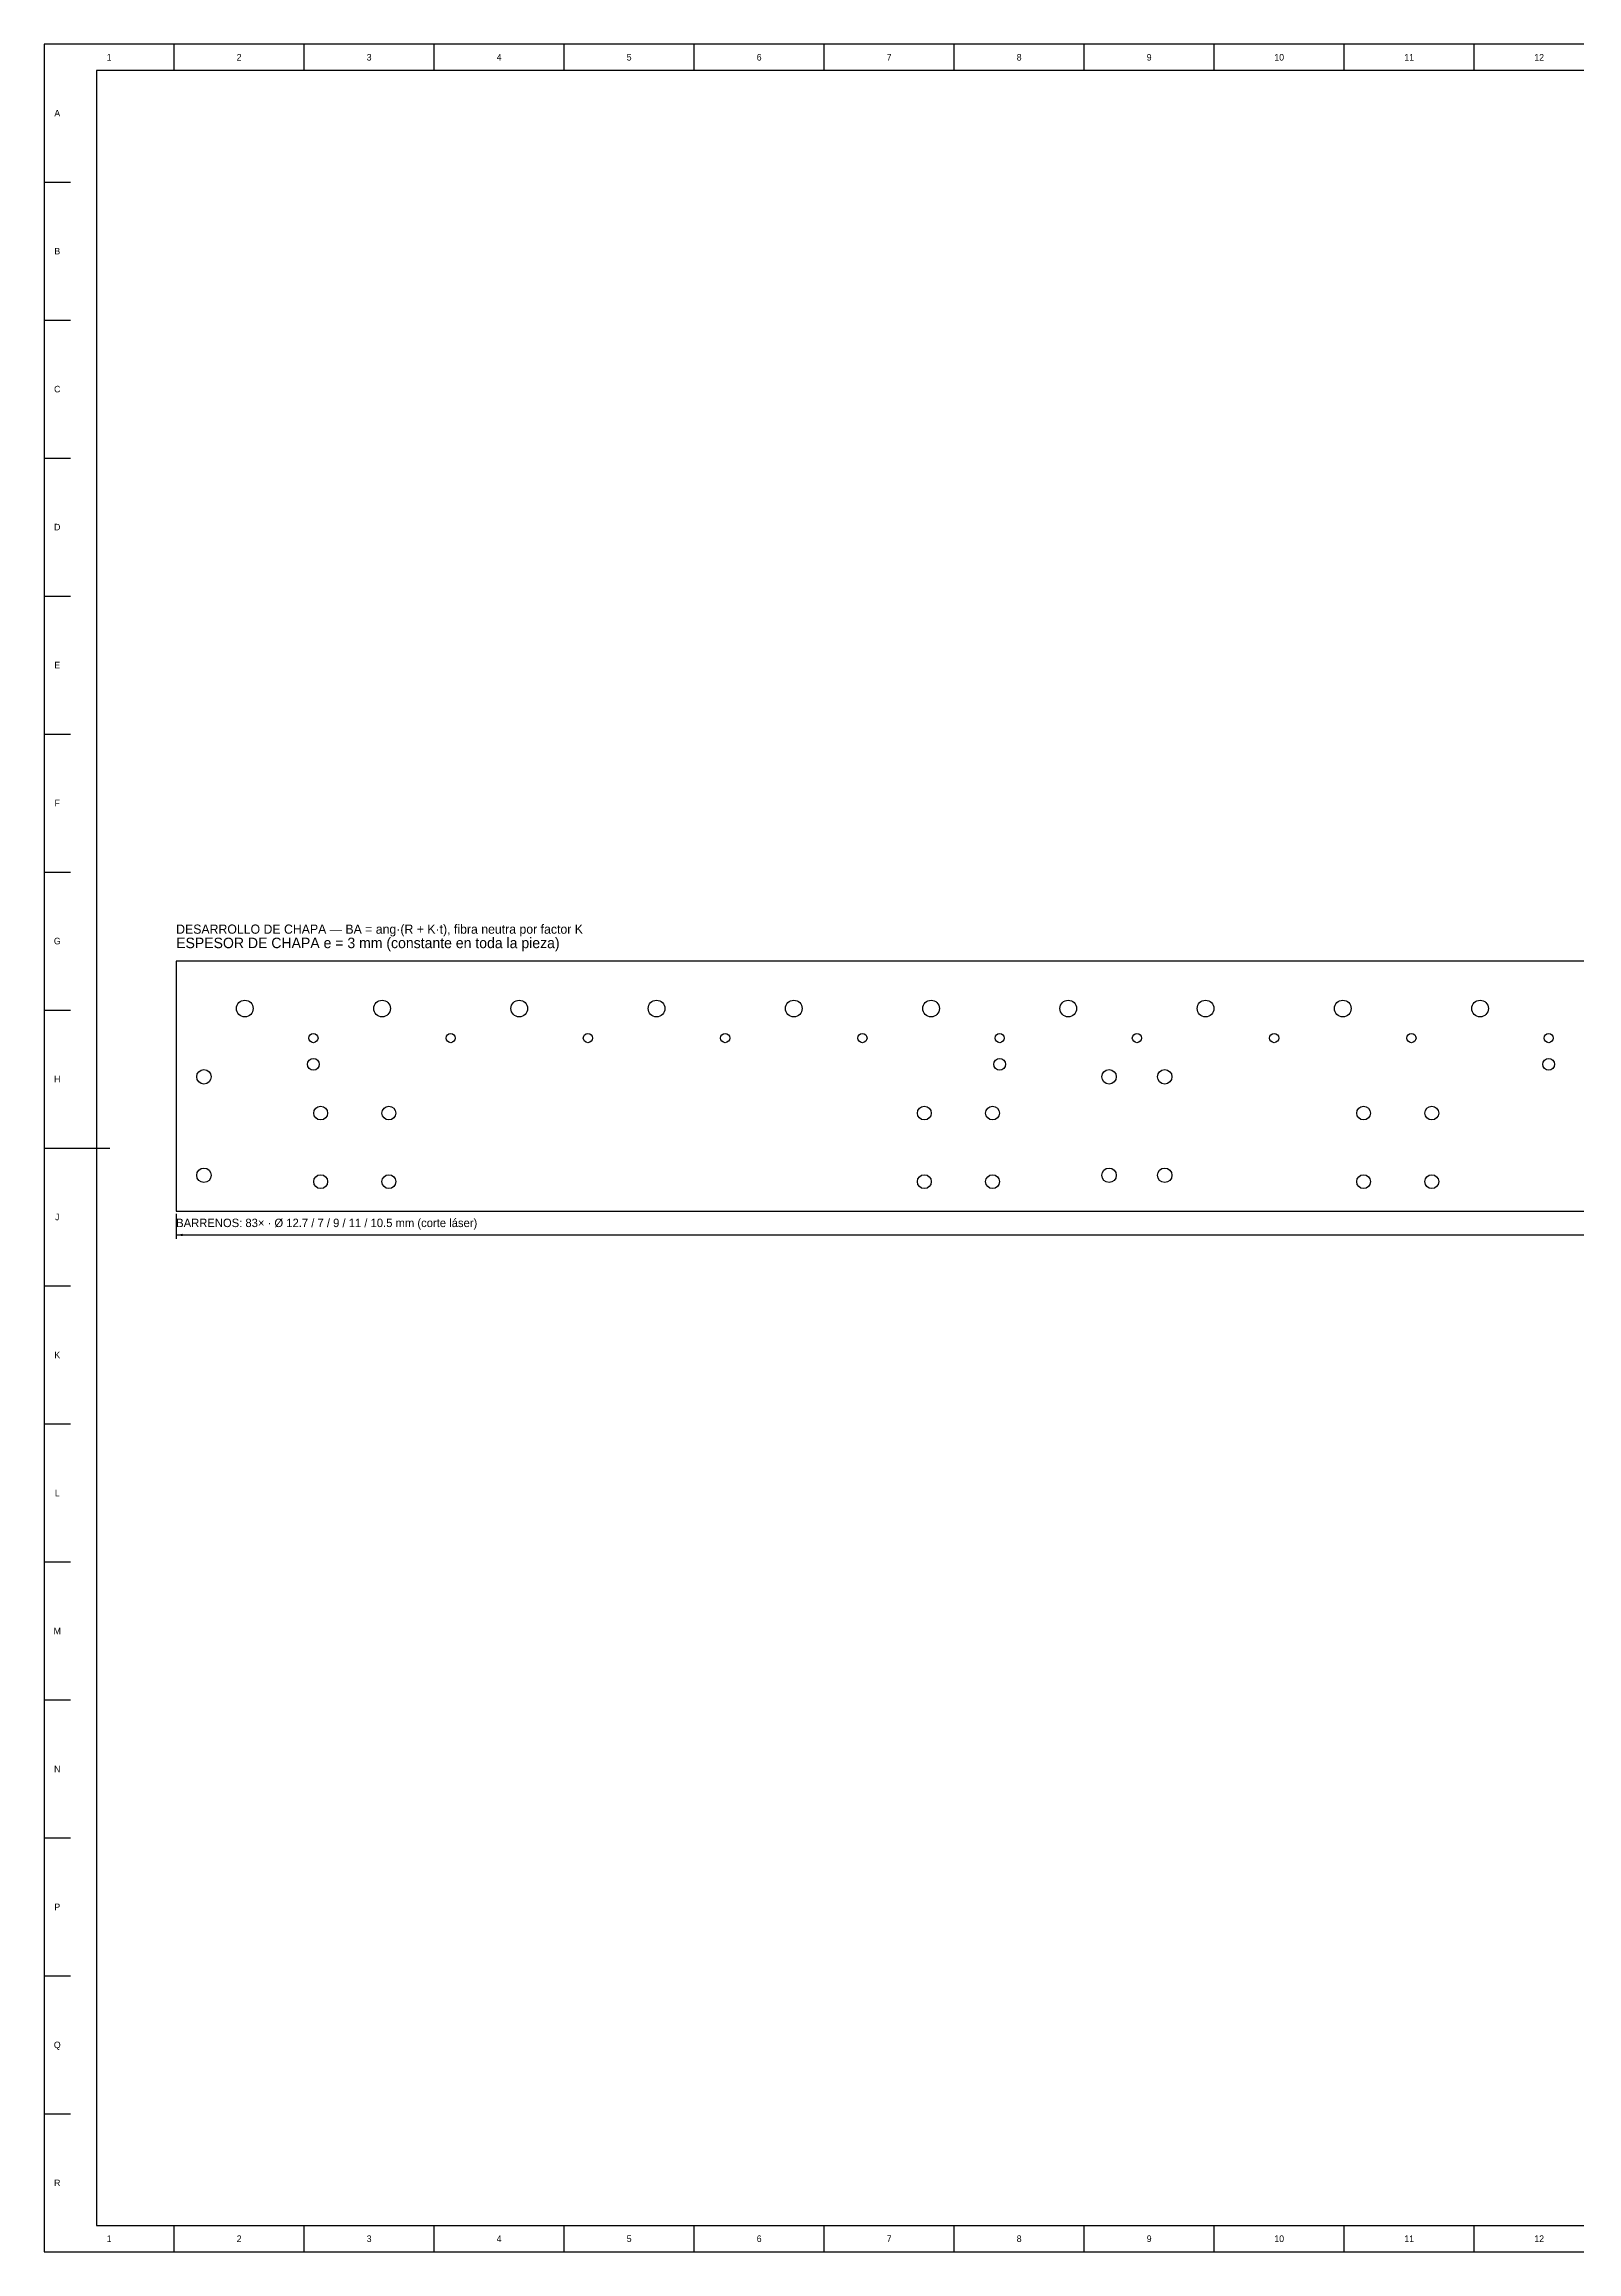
# Model space of a CAD drawing. Extents: x 0 to 2378, y 0 to 1682.
# Drawn here: x 0 to 1168, y 0 to 1682 of the extents above; entities that cross this region are included whole.
import ezdxf
from ezdxf.enums import TextEntityAlignment as Align

# ---------------------------------------------------------------- set-up
doc = ezdxf.new("R2010")
doc.units = 0
for name, color, linetype in [('COTAS', 7, 'CONTINUOUS'), ('FINA', 7, 'CONTINUOUS'), ('NORMA', 7, 'CONTINUOUS'), ('TEXTO', 7, 'CONTINUOUS'), ('VISIBLE', 7, 'CONTINUOUS')]:
    doc.layers.add(name, color=color, linetype=linetype)

msp = doc.modelspace()

# ---------------------------------------------------------------- linework, layer by layer
at = {"layer": 'COTAS'}
for p, q in [((100.62, 790.75), (100.62, 771.75)), ((100.62, 774.75), (2297.38, 774.75))]:
    msp.add_line(p, q, dxfattribs=at)
msp.add_solid([(100.62, 774.75), (105.62, 775.65), (105.62, 773.85)], dxfattribs=at)
at = {"layer": 'FINA'}
for p, q in [((2378, 1682), (0, 1682)), ((0, 1682), (0, 0)), ((99.0833, 1662), (99.0833, 1682)), ((198.1667, 1662), (198.1667, 1682)), ((297.25, 1662), (297.25, 1682)), ((396.3333, 1662), (396.3333, 1682)), ((495.4167, 1662), (495.4167, 1682)), ((594.5, 1662), (594.5, 1682)), ((693.5833, 1662), (693.5833, 1682)), ((792.6667, 1662), (792.6667, 1682)), ((891.75, 1662), (891.75, 1682)), ((990.8333, 1662), (990.8333, 1682)), ((1089.9167, 1662), (1089.9167, 1682)), ((0, 1576.875), (20, 1576.875)), ((0, 1471.75), (20, 1471.75)), ((0, 1366.625), (20, 1366.625)), ((0, 1261.5), (20, 1261.5)), ((0, 1156.375), (20, 1156.375)), ((0, 1051.25), (20, 1051.25)), ((0, 946.125), (20, 946.125)), ((0, 841), (20, 841)), ((0, 735.875), (20, 735.875)), ((0, 630.75), (20, 630.75)), ((0, 525.625), (20, 525.625)), ((0, 420.5), (20, 420.5)), ((0, 315.375), (20, 315.375)), ((0, 210.25), (20, 210.25)), ((0, 105.125), (20, 105.125)), ((99.0833, 0), (99.0833, 20)), ((198.1667, 0), (198.1667, 20)), ((297.25, 0), (297.25, 20)), ((396.3333, 0), (396.3333, 20)), ((495.4167, 0), (495.4167, 20)), ((594.5, 0), (594.5, 20)), ((693.5833, 0), (693.5833, 20)), ((792.6667, 0), (792.6667, 20)), ((891.75, 0), (891.75, 20)), ((990.8333, 0), (990.8333, 20)), ((1089.9167, 0), (1089.9167, 20)), ((0, 0), (2378, 0))]:
    msp.add_line(p, q, dxfattribs=at)
at = {"layer": 'NORMA'}
for p, q in [((2358, 1662), (40, 1662)), ((40, 1662), (40, 20)), ((0, 841), (50, 841)), ((40, 20), (2358, 20))]:
    msp.add_line(p, q, dxfattribs=at)
at = {"layer": 'VISIBLE'}
for p, q in [((2297.38, 983.25), (100.62, 983.25)), ((100.62, 983.25), (100.62, 792.75)), ((100.62, 792.75), (2297.38, 792.75))]:
    msp.add_line(p, q, dxfattribs=at)
for centre, radius in [((152.92, 947.25), 6.35), ((257.53, 947.25), 6.35), ((362.14, 947.25), 6.35), ((466.75, 947.25), 6.35), ((571.35, 947.25), 6.35), ((675.96, 947.25), 6.35), ((780.57, 947.25), 6.35), ((885.18, 947.25), 6.35), ((989.78, 947.25), 6.35), ((1094.39, 947.25), 6.35), ((205.23, 924.75), 3.5), ((309.84, 924.75), 3.5), ((414.44, 924.75), 3.5), ((519.05, 924.75), 3.5), ((623.66, 924.75), 3.5), ((728.27, 924.75), 3.5), ((832.87, 924.75), 3.5), ((937.48, 924.75), 3.5), ((1042.09, 924.75), 3.5), ((1146.7, 924.75), 3.5), ((205.23, 904.75), 4.5), ((728.27, 904.75), 4.5), ((1146.7, 904.75), 4.5), ((121.82, 895.25), 5.5), ((811.67, 895.25), 5.5), ((854.07, 895.25), 5.5), ((210.75, 867.65), 5.25), ((262.75, 867.65), 5.25), ((670.84, 867.65), 5.25), ((722.84, 867.65), 5.25), ((1005.61, 867.65), 5.25), ((1057.61, 867.65), 5.25), ((121.82, 820.25), 5.5), ((811.67, 820.25), 5.5), ((854.07, 820.25), 5.5), ((210.75, 815.35), 5.25), ((262.75, 815.35), 5.25), ((670.84, 815.35), 5.25), ((722.84, 815.35), 5.25), ((1005.61, 815.35), 5.25), ((1057.61, 815.35), 5.25)]:
    msp.add_circle(centre, radius, dxfattribs=at)

# ---------------------------------------------------------------- texts
at = {"layer": 'TEXTO'}
for s, p in [('1', (49.5417, 1672)), ('2', (148.625, 1672)), ('3', (247.7083, 1672)), ('4', (346.7917, 1672)), ('5', (445.875, 1672)), ('6', (544.9583, 1672)), ('7', (644.0417, 1672)), ('8', (743.125, 1672)), ('9', (842.2083, 1672)), ('10', (941.2917, 1672)), ('11', (1040.375, 1672)), ('12', (1139.4583, 1672)), ('A', (10, 1629.4375)), ('B', (10, 1524.3125)), ('C', (10, 1419.1875)), ('D', (10, 1314.0625)), ('E', (10, 1208.9375)), ('F', (10, 1103.8125)), ('G', (10, 998.6875)), ('H', (10, 893.5625)), ('J', (10, 788.4375)), ('K', (10, 683.3125)), ('L', (10, 578.1875)), ('M', (10, 473.0625)), ('N', (10, 367.9375)), ('P', (10, 262.8125)), ('Q', (10, 157.6875)), ('R', (10, 52.5625)), ('1', (49.5417, 10)), ('2', (148.625, 10)), ('3', (247.7083, 10)), ('4', (346.7917, 10)), ('5', (445.875, 10)), ('6', (544.9583, 10)), ('7', (644.0417, 10)), ('8', (743.125, 10)), ('9', (842.2083, 10)), ('10', (941.2917, 10)), ('11', (1040.375, 10)), ('12', (1139.4583, 10))]:
    msp.add_text(s, height=5, dxfattribs=at).set_placement(p, align=Align.MIDDLE_CENTER)
for s, height, p in [('DESARROLLO DE CHAPA — BA = ang·(R + K·t), fibra neutra por factor K', 7, (100.62, 1004.25)), ('ESPESOR DE CHAPA e = 3 mm (constante en toda la pieza)', 8, (100.62, 993.25)), ('BARRENOS: 83× · Ø 12.7 / 7 / 9 / 11 / 10.5 mm (corte láser)', 6.4, (100.62, 780.75))]:
    msp.add_text(s, height=height, dxfattribs=at).set_placement(p)

doc.saveas('drawing.dxf')
